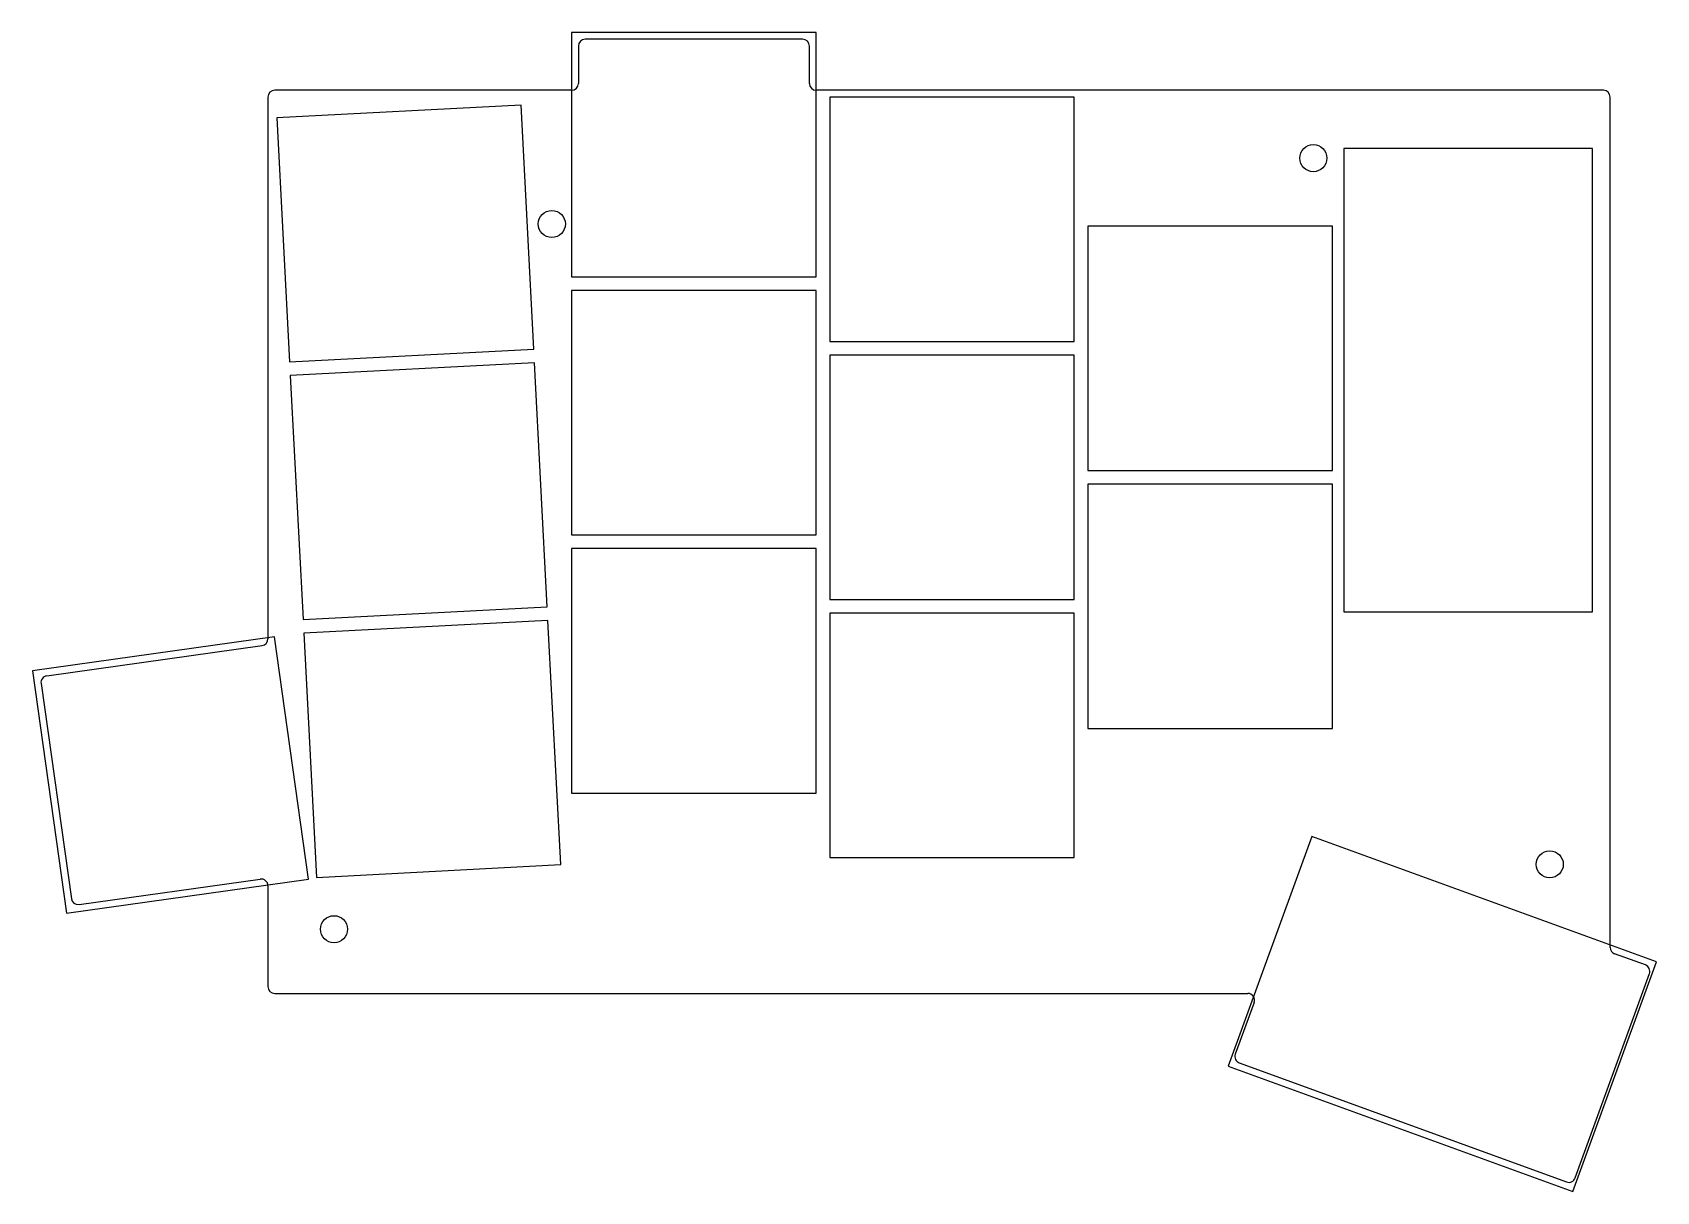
# Model space of a CAD drawing. Header units: millimetres. Extents: x 100 to 220, y -97 to -12.
import ezdxf

# ---------------------------------------------------------------- set-up
doc = ezdxf.new("R2010")
doc.units = ezdxf.units.MM

msp = doc.modelspace()

# ---------------------------------------------------------------- linework, layer by layer
for p, q in [((157.82, -11.62), (139.82, -11.62)), ((139.82, -11.62), (139.82, -29.62)), ((157.82, -29.62), (157.82, -11.62)), ((140.32, -12.62), (140.32, -15.37)), ((156.82, -12.12), (140.82, -12.12)), ((157.32, -15.37), (157.32, -12.62)), ((117.47, -16.37), (117.47, -56.27)), ((139.82, -15.87), (117.97, -15.87)), ((215.77, -15.87), (157.82, -15.87)), ((176.82, -16.37), (158.82, -16.37)), ((158.82, -16.37), (158.82, -34.37)), ((176.82, -34.37), (176.82, -16.37)), ((216.27, -78.99), (216.27, -16.37)), ((136.1, -16.96), (118.12, -17.9)), ((118.12, -17.9), (119.06, -35.88)), ((137.04, -34.94), (136.1, -16.96)), ((196.67, -20.17), (196.67, -54.27)), ((214.97, -20.17), (196.67, -20.17)), ((214.97, -54.27), (214.97, -20.17)), ((195.82, -25.87), (177.82, -25.87)), ((177.82, -25.87), (177.82, -43.87)), ((195.82, -43.87), (195.82, -25.87)), ((139.82, -29.62), (157.82, -29.62)), ((157.82, -30.62), (139.82, -30.62)), ((139.82, -30.62), (139.82, -48.62)), ((157.82, -48.62), (157.82, -30.62)), ((158.82, -34.37), (176.82, -34.37)), ((119.06, -35.88), (137.04, -34.94)), ((176.82, -35.37), (158.82, -35.37)), ((158.82, -35.37), (158.82, -53.37)), ((176.82, -53.37), (176.82, -35.37)), ((137.09, -35.94), (119.11, -36.88)), ((119.11, -36.88), (120.06, -54.85)), ((138.03, -53.91), (137.09, -35.94)), ((177.82, -43.87), (195.82, -43.87)), ((195.82, -44.87), (177.82, -44.87)), ((177.82, -44.87), (177.82, -62.87)), ((195.82, -62.87), (195.82, -44.87)), ((139.82, -48.62), (157.82, -48.62)), ((157.82, -49.62), (139.82, -49.62)), ((139.82, -49.62), (139.82, -67.62)), ((157.82, -67.62), (157.82, -49.62)), ((158.82, -53.37), (176.82, -53.37)), ((120.06, -54.85), (138.03, -53.91)), ((138.08, -54.91), (120.11, -55.85)), ((139.03, -72.89), (138.08, -54.91)), ((176.82, -54.37), (158.82, -54.37)), ((158.82, -54.37), (158.82, -72.37)), ((176.82, -72.37), (176.82, -54.37)), ((196.67, -54.27), (214.97, -54.27)), ((117.96, -56.13), (100.13, -58.63)), ((120.46, -73.95), (117.96, -56.13)), ((120.11, -55.85), (121.05, -73.83)), ((101.19, -58.99), (117.04, -56.76)), ((100.13, -58.63), (102.64, -76.46)), ((100.77, -59.56), (103, -75.4)), ((177.82, -62.87), (195.82, -62.87)), ((139.82, -67.62), (157.82, -67.62)), ((194.31, -70.81), (188.15, -87.73)), ((219.68, -80.05), (194.31, -70.81)), ((121.05, -73.83), (139.03, -72.89)), ((158.82, -72.37), (176.82, -72.37)), ((102.64, -76.46), (120.46, -73.95)), ((103.56, -75.83), (116.9, -73.95)), ((117.47, -74.45), (117.47, -81.87)), ((213.52, -96.96), (219.68, -80.05)), ((218.86, -80.28), (216.6, -79.46)), ((213.69, -95.96), (219.16, -80.92)), ((117.97, -82.37), (189.59, -82.37)), ((190.06, -83.04), (188.67, -86.85)), ((188.15, -87.73), (213.52, -96.96)), ((188.97, -87.49), (213.05, -96.26))]:
    msp.add_line(p, q)
for centre in [(194.42, -20.87), (138.36, -25.72), (211.82, -72.87), (122.33, -77.65)]:
    msp.add_circle(centre, 1)
for centre, start, end in [((140.82, -12.62), 90, 180), ((156.82, -12.62), 0, 90), ((139.82, -15.37), 270, 0), ((157.82, -15.37), 180, 270), ((117.97, -16.37), 90, 180), ((215.77, -16.37), 0, 90), ((116.97, -56.27), 278, 0), ((101.26, -59.49), 98, 188), ((116.97, -74.45), 0, 98), ((103.49, -75.33), 188, 278), ((216.77, -78.99), 180, 250), ((218.69, -80.75), 340, 70), ((117.97, -81.87), 180, 270), ((189.59, -82.87), 340, 90), ((189.14, -87.02), 160, 250), ((213.22, -95.79), 250, 340)]:
    msp.add_arc(centre, 0.5, start, end)

doc.saveas('drawing.dxf')
